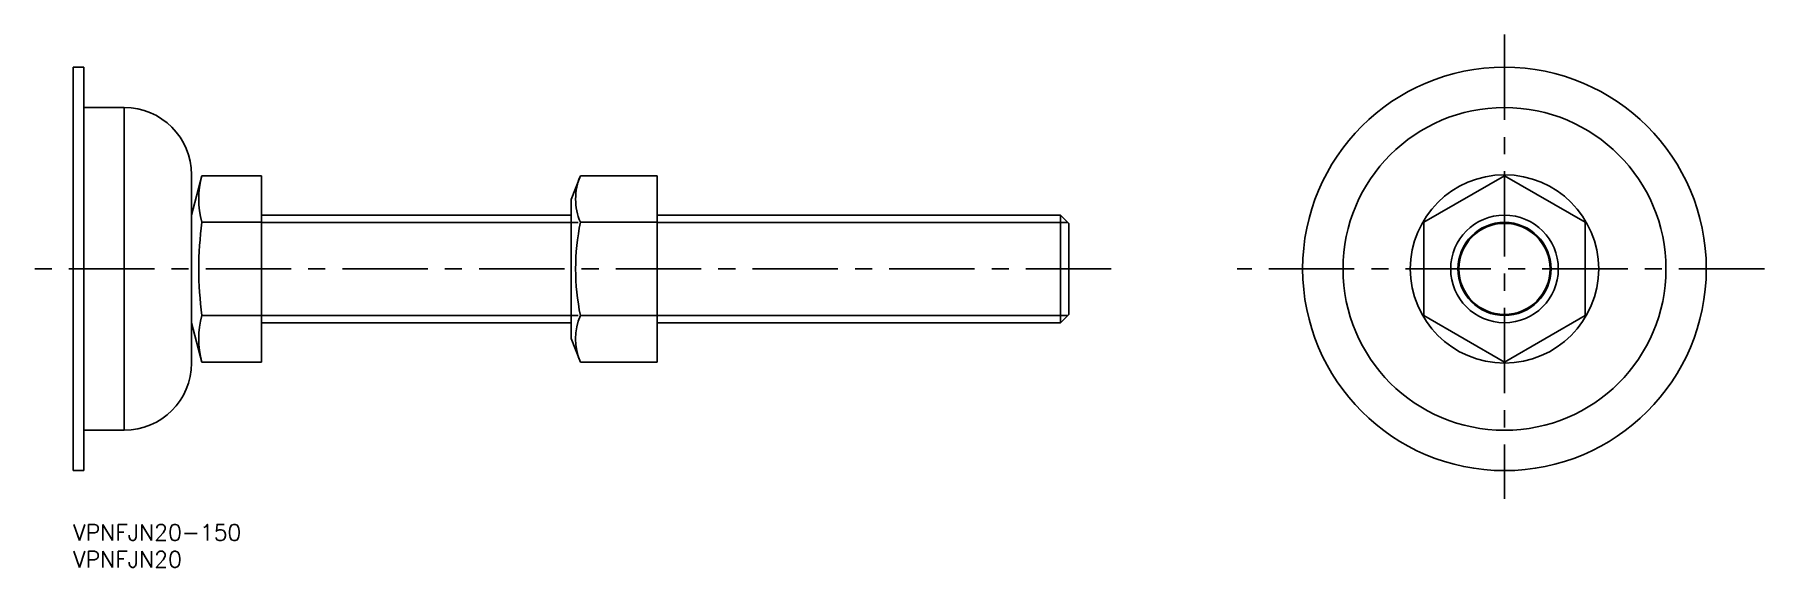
# Model space of a CAD drawing. Extents: x -7 to 314, y -8 to 91.
import ezdxf

# ---------------------------------------------------------------- set-up
doc = ezdxf.new("R2010")
doc.units = 0
doc.header["$LTSCALE"] = 0.5
doc.linetypes.add('CENTER', pattern=[50.8, 31.75, -6.35, 6.35, -6.35])
for name, color, linetype in [('MSM_CENTER', 1, 'CENTER'), ('MSM_CONTINUOUS', 7, 'CONTINUOUS'), ('MSM_NARROW', 5, 'CONTINUOUS'), ('MSM_PART_NUMBER', 7, 'CONTINUOUS')]:
    doc.layers.add(name, color=color, linetype=linetype)
doc.styles.get("Standard").update_dxf_attribs({"font": 'txt.shx', "height": 3, "bigfont": 'bigfont.shx'})

msp = doc.modelspace()

# ---------------------------------------------------------------- linework, layer by layer
at = {"layer": 'MSM_CENTER'}
for p, q in [((265.94, 91.07), (265.94, 4.77)), ((192.89, 47.5), (-7.17, 47.5)), ((314.23, 47.5), (216.3, 47.5))]:
    msp.add_line(p, q, dxfattribs=at)
at = {"layer": 'MSM_CONTINUOUS'}
for p, q in [((2, 85), (0, 85)), ((0, 85), (0, 10)), ((2, 85), (2, 10)), ((9.5, 77.5), (2, 77.5)), ((9.5, 77.5), (9.5, 17.5)), ((22, 65), (22, 30)), ((23.93, 64.82), (22, 57.5)), ((35, 64.82), (23.93, 64.82)), ((35, 64.82), (35, 56.16)), ((94.24, 64.82), (92.5, 60.42)), ((108.5, 64.82), (94.24, 64.82)), ((108.5, 64.82), (108.5, 56.16)), ((265.94, 64.82), (250.94, 56.16)), ((280.94, 56.16), (265.94, 64.82)), ((92.5, 60.42), (92.5, 34.58)), ((35, 56.16), (23.93, 56.16)), ((92.5, 57.5), (35, 57.5)), ((35, 56.16), (35, 38.84)), ((108.5, 56.16), (94.24, 56.16)), ((183.47, 57.5), (108.5, 57.5)), ((108.5, 56.16), (108.5, 38.84)), ((185, 55.97), (183.47, 57.5)), ((183.47, 57.5), (183.47, 37.5)), ((185, 55.97), (185, 39.03)), ((250.94, 56.16), (250.94, 38.84)), ((280.94, 38.84), (280.94, 56.16)), ((35, 38.84), (23.93, 38.84)), ((35, 38.84), (35, 30.18)), ((108.5, 38.84), (94.24, 38.84)), ((108.5, 38.84), (108.5, 30.18)), ((183.47, 37.5), (185, 39.03)), ((250.94, 38.84), (265.94, 30.18)), ((265.94, 30.18), (280.94, 38.84)), ((22, 37.5), (23.93, 30.18)), ((35, 37.5), (92.5, 37.5)), ((108.5, 37.5), (183.47, 37.5)), ((92.5, 34.58), (94.24, 30.18)), ((35, 30.18), (23.93, 30.18)), ((108.5, 30.18), (94.24, 30.18)), ((2, 17.5), (9.5, 17.5)), ((0, 10), (2, 10))]:
    msp.add_line(p, q, dxfattribs=at)
for radius in [37.5, 30, 17.5, 10, 8.47]:
    msp.add_circle((265.94, 47.5), radius, dxfattribs=at)
for centre, radius, start, end in [((9.5, 65), 12.5, 0, 90), ((39.19, 60.49), 15.86, 164.1594, 195.8406), ((104.38, 60.49), 11.03, 156.8797, 203.1203), ((86.48, 47.5), 63.15, 172.1176, 187.8824), ((136.1, 47.5), 42.74, 168.3106, 191.6894), ((39.19, 34.51), 15.86, 164.1594, 195.8406), ((104.47, 34.51), 11.11, 157.0537, 202.9463), ((9.5, 30), 12.5, 270, 0)]:
    msp.add_arc(centre, radius, start, end, dxfattribs=at)
at = {"layer": 'MSM_NARROW'}
for p, q in [((93.85, 56.15), (35, 56.15)), ((108.5, 56.15), (184.82, 56.15)), ((93.85, 38.85), (35, 38.85)), ((108.5, 38.85), (184.82, 38.85))]:
    msp.add_line(p, q, dxfattribs=at)
msp.add_circle((265.94, 47.5), 8.65, dxfattribs=at)

# ---------------------------------------------------------------- texts
at = {"layer": 'MSM_PART_NUMBER'}
for s, p in [('VPNFJN20-150', (0, -3)), ('VPNFJN20', (0, -8))]:
    msp.add_text(s, height=3, dxfattribs=at).set_placement(p)

doc.saveas('drawing.dxf')
